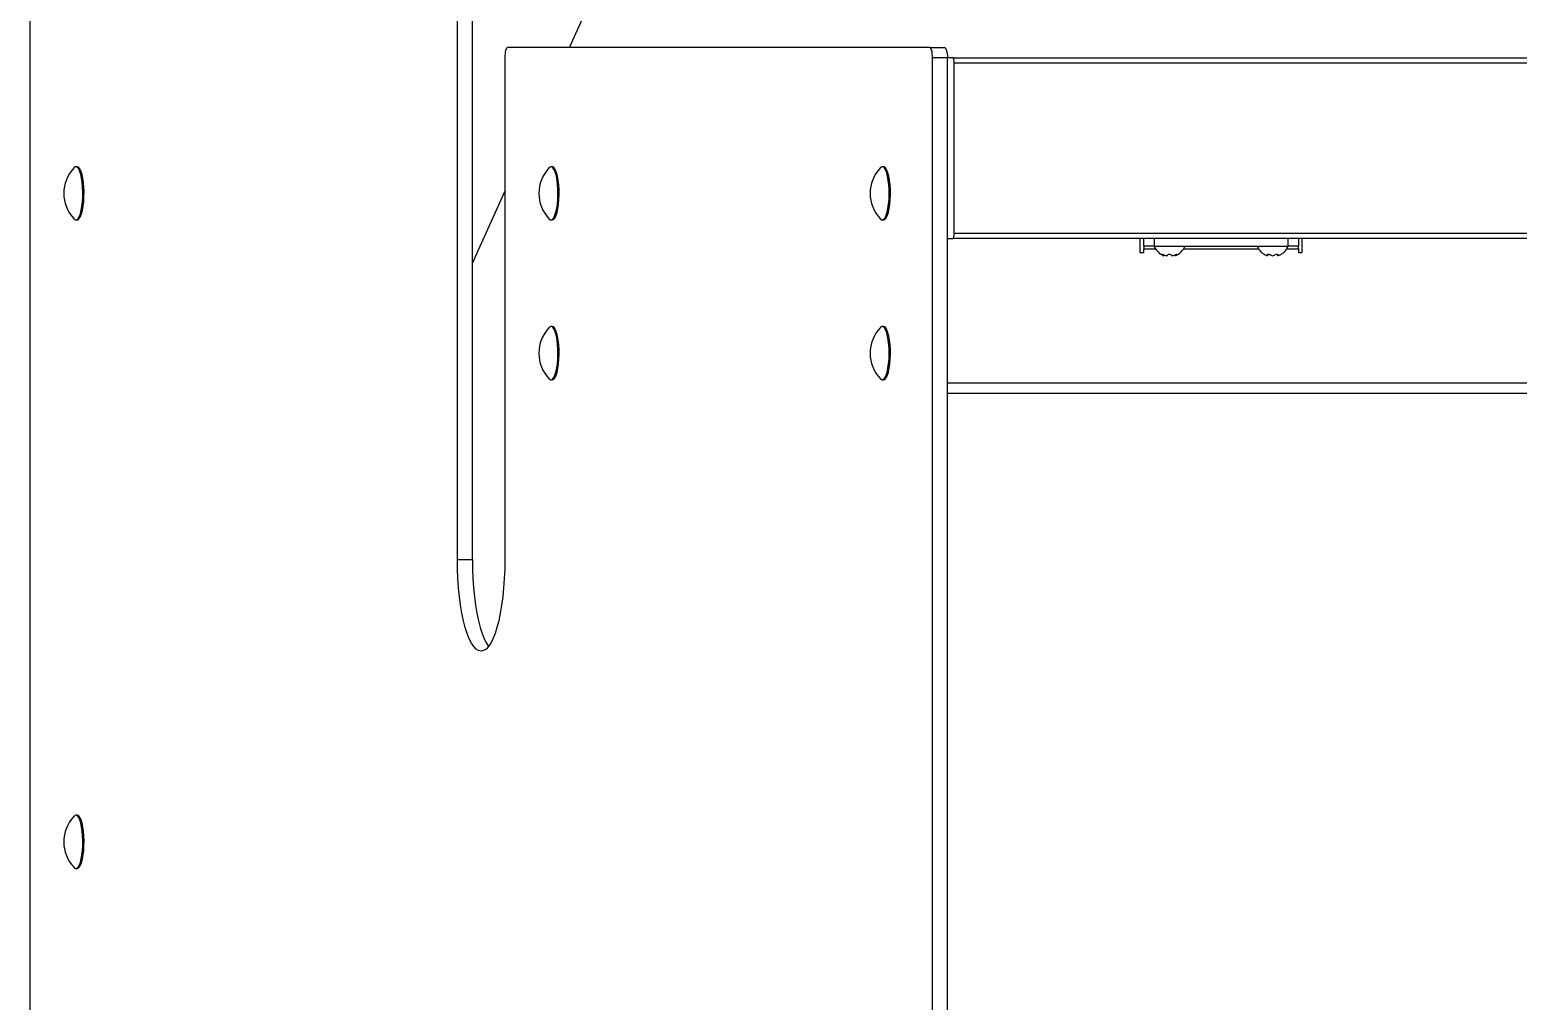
# Model space of a CAD drawing. Header units: millimetres. Extents: x 4694 to 10904, y 3135 to 7625.
# Drawn here: x 7562 to 8183, y 6022 to 6428 of the extents above; entities that cross this region are included whole.
import ezdxf

# ---------------------------------------------------------------- set-up
doc = ezdxf.new("R2010")
doc.units = ezdxf.units.MM
doc.header["$LTSCALE"] = 0.1

msp = doc.modelspace()

# ---------------------------------------------------------------- linework, layer by layer
for p, q in [((7561.84, 6738.74), (7561.84, 5996.98)), ((7740.45, 6206.38), (7740.45, 6738.74)), ((7746.69, 6206.38), (7746.69, 6738.74)), ((7787.3, 6420.08), (7865.98, 6594.48)), ((7760.23, 6415.77), (7760.23, 6206.38)), ((7937.72, 6420.08), (7761.35, 6420.08)), ((7937.72, 6420.08), (7943.96, 6420.08)), ((7938.84, 5996.98), (7938.84, 6415.77)), ((7945.08, 6415.77), (7938.84, 6415.77)), ((7945.08, 5996.98), (7945.08, 6415.77)), ((7947.39, 6415.77), (7945.08, 6415.77)), ((7947.39, 6415.77), (8594.02, 6415.77)), ((7947.97, 6342.56), (7947.97, 6413.62)), ((8593.45, 6413.62), (7947.97, 6413.62)), ((7581.63, 6370.37), (7581.12, 6370.37)), ((7780.06, 6370.37), (7779.55, 6370.37)), ((7918.4, 6370.37), (7917.89, 6370.37)), ((7746.69, 6330.05), (7760.23, 6360.07)), ((7581.12, 6348.14), (7581.63, 6348.14)), ((7779.55, 6348.14), (7780.06, 6348.14)), ((7917.89, 6348.14), (7918.4, 6348.14)), ((7947.97, 6342.56), (8593.45, 6342.56)), ((7945.08, 6340.41), (7947.39, 6340.41)), ((8594.02, 6340.41), (7947.39, 6340.41)), ((8025.49, 6340.41), (8025.49, 6334.49)), ((8027.1, 6337.18), (8027.1, 6340.41)), ((8031.41, 6337.18), (8027.1, 6337.18)), ((8027.1, 6337.18), (8027.1, 6336.11)), ((8027.1, 6334.49), (8027.1, 6336.11)), ((8027.1, 6336.11), (8031.99, 6336.11)), ((8031.41, 6340.41), (8031.41, 6337.18)), ((8031.41, 6337.18), (8087.39, 6337.18)), ((8043.75, 6336.11), (8075.05, 6336.11)), ((8086.82, 6336.11), (8091.7, 6336.11)), ((8087.39, 6337.18), (8087.39, 6340.41)), ((8091.7, 6337.18), (8087.39, 6337.18)), ((8091.7, 6340.41), (8091.7, 6337.18)), ((8091.7, 6336.11), (8091.7, 6337.18)), ((8091.7, 6336.11), (8091.7, 6334.49)), ((8093.31, 6334.49), (8093.31, 6340.41)), ((8025.49, 6334.49), (8027.1, 6334.49)), ((8035.04, 6333.44), (8035.04, 6333.78)), ((8035.04, 6333.44), (8035.04, 6333.78)), ((8035.04, 6333.44), (8035.04, 6333.44)), ((8035.45, 6333.22), (8035.45, 6333.63)), ((8035.85, 6333.44), (8035.85, 6333.44)), ((8037.06, 6333.44), (8037.06, 6333.44)), ((8038.68, 6333.44), (8038.68, 6333.44)), ((8039.89, 6333.44), (8039.89, 6333.44)), ((8040.29, 6333.63), (8040.29, 6333.22)), ((8040.7, 6333.44), (8040.7, 6333.78)), ((8040.7, 6333.44), (8040.7, 6333.78)), ((8040.7, 6333.44), (8040.7, 6333.44)), ((8078.13, 6333.44), (8078.14, 6333.44)), ((8078.83, 6333.44), (8078.83, 6333.77)), ((8078.84, 6333.44), (8078.83, 6333.44)), ((8078.84, 6333.44), (8078.84, 6333.77)), ((8078.94, 6333.28), (8078.94, 6333.81)), ((8080.23, 6333.44), (8080.23, 6333.44)), ((8081.63, 6333.44), (8081.63, 6333.44)), ((8082.92, 6333.81), (8082.92, 6333.28)), ((8083.03, 6333.44), (8083.03, 6333.78)), ((8083.03, 6333.44), (8083.03, 6333.78)), ((8083.03, 6333.44), (8083.03, 6333.44)), ((8083.73, 6333.44), (8083.73, 6333.44)), ((8091.7, 6334.49), (8093.31, 6334.49)), ((7780.06, 6303.62), (7779.55, 6303.62)), ((7918.4, 6303.62), (7917.89, 6303.62)), ((7779.55, 6281.39), (7780.06, 6281.39)), ((7917.89, 6281.39), (7918.4, 6281.39)), ((7945.08, 6280.12), (8596.34, 6280.12)), ((7945.08, 6275.82), (8596.34, 6275.82)), ((7740.45, 6206.38), (7746.69, 6206.38)), ((7581.63, 6099.61), (7581.12, 6099.61)), ((7581.12, 6077.38), (7581.63, 6077.38))]:
    msp.add_line(p, q)
at = {"flags": 128}
for points in [[(7761.35, 6420.08), (7761.13, 6420), (7760.92, 6419.75), (7760.73, 6419.35), (7760.56, 6418.82), (7760.42, 6418.16), (7760.32, 6417.42), (7760.25, 6416.61), (7760.23, 6415.77)], [(7938.84, 6415.77), (7938.82, 6416.61), (7938.75, 6417.42), (7938.65, 6418.16), (7938.51, 6418.82), (7938.34, 6419.35), (7938.15, 6419.75), (7937.94, 6420), (7937.72, 6420.08)], [(7943.96, 6420.08), (7944.18, 6420), (7944.39, 6419.75), (7944.58, 6419.35), (7944.75, 6418.82), (7944.89, 6418.16), (7944.99, 6417.42), (7945.06, 6416.61), (7945.08, 6415.77)], [(7580.38, 6348.51), (7580.46, 6348.43), (7580.99, 6348.15), (7581.52, 6348.24), (7582.04, 6348.71), (7582.52, 6349.54), (7582.96, 6350.7), (7583.34, 6352.15), (7583.64, 6353.84), (7583.85, 6355.72), (7583.97, 6357.72), (7584, 6359.76), (7583.92, 6361.8), (7583.75, 6363.74), (7583.5, 6365.53), (7583.16, 6367.11), (7582.75, 6368.42), (7582.29, 6369.42), (7581.78, 6370.07), (7581.26, 6370.36), (7580.73, 6370.26), (7580.38, 6369.99)], [(7581.63, 6348.14), (7582.03, 6348.24), (7582.54, 6348.71), (7583.03, 6349.54), (7583.47, 6350.7), (7583.84, 6352.15), (7584.14, 6353.84), (7584.36, 6355.72), (7584.48, 6357.72), (7584.5, 6359.76), (7584.43, 6361.8), (7584.26, 6363.74), (7584, 6365.53), (7583.66, 6367.11), (7583.26, 6368.42), (7582.79, 6369.42), (7582.29, 6370.07), (7581.76, 6370.36), (7581.63, 6370.37)], [(7778.81, 6348.51), (7779.15, 6348.24), (7779.68, 6348.15), (7780.21, 6348.43), (7780.71, 6349.08), (7781.17, 6350.08), (7781.58, 6351.39), (7781.92, 6352.97), (7782.18, 6354.76), (7782.35, 6356.71), (7782.42, 6358.74), (7782.4, 6360.79), (7782.28, 6362.78), (7782.06, 6364.66), (7781.76, 6366.35), (7781.39, 6367.8), (7780.95, 6368.96), (7780.46, 6369.79), (7779.95, 6370.26), (7779.41, 6370.36), (7778.89, 6370.07), (7778.81, 6369.99)], [(7780.06, 6348.14), (7780.19, 6348.15), (7780.71, 6348.43), (7781.22, 6349.08), (7781.68, 6350.08), (7782.09, 6351.39), (7782.43, 6352.97), (7782.69, 6354.76), (7782.86, 6356.71), (7782.93, 6358.74), (7782.9, 6360.79), (7782.78, 6362.78), (7782.57, 6364.66), (7782.27, 6366.35), (7781.89, 6367.8), (7781.46, 6368.96), (7780.97, 6369.79), (7780.45, 6370.26), (7780.06, 6370.37)], [(7917.15, 6348.51), (7917.49, 6348.24), (7918.02, 6348.15), (7918.55, 6348.43), (7919.05, 6349.08), (7919.52, 6350.08), (7919.93, 6351.39), (7920.26, 6352.97), (7920.52, 6354.76), (7920.69, 6356.71), (7920.77, 6358.74), (7920.74, 6360.79), (7920.62, 6362.78), (7920.4, 6364.66), (7920.1, 6366.35), (7919.73, 6367.8), (7919.29, 6368.96), (7918.81, 6369.79), (7918.29, 6370.26), (7917.76, 6370.36), (7917.23, 6370.07), (7917.15, 6369.99)], [(7918.4, 6348.14), (7918.53, 6348.15), (7919.06, 6348.43), (7919.56, 6349.08), (7920.02, 6350.08), (7920.43, 6351.39), (7920.77, 6352.97), (7921.03, 6354.76), (7921.2, 6356.71), (7921.27, 6358.74), (7921.25, 6360.79), (7921.13, 6362.78), (7920.91, 6364.66), (7920.61, 6366.35), (7920.24, 6367.8), (7919.8, 6368.96), (7919.31, 6369.79), (7918.8, 6370.26), (7918.4, 6370.37)], [(8035.04, 6333.44), (8034.82, 6333.58), (8034.67, 6333.71), (8034.64, 6333.79), (8034.71, 6333.83), (8034.84, 6333.83), (8035.03, 6333.78), (8035.25, 6333.71), (8035.51, 6333.61), (8035.77, 6333.48), (8035.85, 6333.44)], [(8035.85, 6333.44), (8036.11, 6333.32), (8036.39, 6333.24), (8036.64, 6333.22), (8036.84, 6333.23), (8036.97, 6333.29), (8037.05, 6333.37), (8037.06, 6333.44)], [(8037.06, 6333.44), (8037.12, 6333.58), (8037.28, 6333.71), (8037.52, 6333.79), (8037.78, 6333.83), (8038.03, 6333.83), (8038.26, 6333.78), (8038.45, 6333.71), (8038.6, 6333.61), (8038.67, 6333.48), (8038.68, 6333.44)], [(8038.68, 6333.44), (8038.72, 6333.32), (8038.86, 6333.24), (8039.07, 6333.22), (8039.29, 6333.23), (8039.52, 6333.29), (8039.76, 6333.37), (8039.89, 6333.44)], [(8039.89, 6333.44), (8040.17, 6333.58), (8040.47, 6333.71), (8040.75, 6333.79), (8040.94, 6333.83), (8041.06, 6333.83), (8041.1, 6333.78), (8041.07, 6333.71), (8040.96, 6333.61), (8040.77, 6333.48), (8040.7, 6333.44)], [(8040.7, 6333.44), (8040.49, 6333.32), (8040.34, 6333.24), (8040.29, 6333.22), (8040.3, 6333.22)], [(8078.14, 6333.44), (8078.4, 6333.32), (8078.65, 6333.24), (8078.83, 6333.22), (8078.92, 6333.23), (8078.94, 6333.29), (8078.9, 6333.37), (8078.84, 6333.44)], [(8078.83, 6333.44), (8078.74, 6333.58), (8078.75, 6333.71), (8078.86, 6333.79), (8079.05, 6333.83), (8079.28, 6333.83), (8079.51, 6333.78), (8079.76, 6333.71), (8079.99, 6333.61), (8080.19, 6333.48), (8080.23, 6333.44)], [(8081.63, 6333.44), (8081.83, 6333.58), (8082.09, 6333.71), (8082.39, 6333.79), (8082.66, 6333.83), (8082.87, 6333.83), (8083.02, 6333.78), (8083.12, 6333.71), (8083.14, 6333.61), (8083.07, 6333.48), (8083.03, 6333.44)], [(8083.03, 6333.44), (8082.94, 6333.32), (8082.93, 6333.24), (8083.02, 6333.22), (8083.17, 6333.23), (8083.36, 6333.29), (8083.59, 6333.37), (8083.73, 6333.44)], [(8083.73, 6333.44), (8084.02, 6333.58), (8084.28, 6333.71), (8084.46, 6333.79), (8084.53, 6333.83), (8084.53, 6333.83)], [(7778.81, 6281.76), (7779.15, 6281.49), (7779.68, 6281.4), (7780.21, 6281.68), (7780.71, 6282.34), (7781.17, 6283.33), (7781.58, 6284.64), (7781.92, 6286.22), (7782.18, 6288.01), (7782.35, 6289.96), (7782.42, 6291.99), (7782.4, 6294.04), (7782.28, 6296.04), (7782.06, 6297.91), (7781.76, 6299.6), (7781.39, 6301.06), (7780.95, 6302.21), (7780.46, 6303.04), (7779.95, 6303.51), (7779.41, 6303.61), (7778.89, 6303.32), (7778.81, 6303.24)], [(7780.06, 6281.39), (7780.19, 6281.4), (7780.71, 6281.68), (7781.22, 6282.34), (7781.68, 6283.33), (7782.09, 6284.64), (7782.43, 6286.22), (7782.69, 6288.01), (7782.86, 6289.96), (7782.93, 6291.99), (7782.9, 6294.04), (7782.78, 6296.04), (7782.57, 6297.91), (7782.27, 6299.6), (7781.89, 6301.06), (7781.46, 6302.21), (7780.97, 6303.04), (7780.45, 6303.51), (7780.06, 6303.62)], [(7917.15, 6281.76), (7917.49, 6281.49), (7918.02, 6281.4), (7918.55, 6281.68), (7919.05, 6282.34), (7919.52, 6283.33), (7919.93, 6284.64), (7920.26, 6286.22), (7920.52, 6288.01), (7920.69, 6289.96), (7920.77, 6291.99), (7920.74, 6294.04), (7920.62, 6296.04), (7920.4, 6297.91), (7920.1, 6299.6), (7919.73, 6301.06), (7919.29, 6302.21), (7918.81, 6303.04), (7918.29, 6303.51), (7917.76, 6303.61), (7917.23, 6303.32), (7917.15, 6303.24)], [(7918.4, 6281.39), (7918.53, 6281.4), (7919.06, 6281.68), (7919.56, 6282.34), (7920.02, 6283.33), (7920.43, 6284.64), (7920.77, 6286.22), (7921.03, 6288.01), (7921.2, 6289.96), (7921.27, 6291.99), (7921.25, 6294.04), (7921.13, 6296.04), (7920.91, 6297.91), (7920.61, 6299.6), (7920.24, 6301.06), (7919.8, 6302.21), (7919.31, 6303.04), (7918.8, 6303.51), (7918.4, 6303.62)], [(7750.34, 6168.16), (7749.31, 6168.37), (7748.28, 6168.99), (7747.28, 6170.03), (7746.32, 6171.46), (7745.39, 6173.28), (7744.53, 6175.46), (7743.72, 6177.98), (7742.99, 6180.8), (7742.34, 6183.91), (7741.77, 6187.27), (7741.3, 6190.83), (7740.93, 6194.57), (7740.66, 6198.43), (7740.5, 6202.38), (7740.45, 6206.38)], [(7746.69, 6206.38), (7746.74, 6202.38), (7746.9, 6198.43), (7747.17, 6194.57), (7747.54, 6190.83), (7748.01, 6187.27), (7748.58, 6183.91), (7749.23, 6180.8), (7749.96, 6177.98), (7750.76, 6175.46), (7751.63, 6173.28), (7752.56, 6171.46), (7753.46, 6170.11)], [(7760.23, 6206.38), (7760.18, 6202.38), (7760.01, 6198.43), (7759.75, 6194.57), (7759.38, 6190.83), (7758.91, 6187.27), (7758.34, 6183.91), (7757.69, 6180.8), (7756.96, 6177.98), (7756.15, 6175.46), (7755.29, 6173.28), (7754.36, 6171.46), (7753.4, 6170.03), (7752.4, 6168.99), (7751.37, 6168.37), (7750.34, 6168.16)], [(7580.38, 6077.75), (7580.46, 6077.67), (7580.99, 6077.39), (7581.52, 6077.48), (7582.04, 6077.95), (7582.52, 6078.78), (7582.96, 6079.94), (7583.34, 6081.39), (7583.64, 6083.08), (7583.85, 6084.96), (7583.97, 6086.96), (7584, 6089.01), (7583.92, 6091.04), (7583.75, 6092.98), (7583.5, 6094.77), (7583.16, 6096.35), (7582.75, 6097.66), (7582.29, 6098.66), (7581.78, 6099.31), (7581.26, 6099.6), (7580.73, 6099.5), (7580.38, 6099.23)], [(7581.63, 6077.38), (7582.03, 6077.48), (7582.54, 6077.95), (7583.03, 6078.78), (7583.47, 6079.94), (7583.84, 6081.39), (7584.14, 6083.08), (7584.36, 6084.96), (7584.48, 6086.96), (7584.5, 6089.01), (7584.43, 6091.04), (7584.26, 6092.98), (7584, 6094.77), (7583.66, 6096.35), (7583.26, 6097.66), (7582.79, 6098.66), (7582.29, 6099.31), (7581.76, 6099.6), (7581.63, 6099.61)]]:
    msp.add_lwpolyline(points, dxfattribs=at)
for centre, radius, start, end in [((7591.46, 6359.25), 15.43, 135.89177, 224.10823), ((7789.88, 6359.25), 15.43, 135.89177, 224.10823), ((7928.23, 6359.25), 15.43, 135.89177, 224.10823), ((8038.32, 6340.18), 7.54, 203.46499, 247.57144), ((8037.42, 6340.18), 7.54, 292.48639, 336.53501), ((8081.39, 6340.18), 7.54, 203.46499, 237.45183), ((8080.48, 6340.18), 7.54, 302.4934, 336.53501), ((8145.07, 6532.54), 227.48, 241.07466, 241.19), ((8106.68, 6393.07), 66.12, 243.649, 244.41859), ((8080.93, 6334.35), 1.15, 232.44293, 307.55707), ((7789.88, 6292.5), 15.43, 135.89177, 224.10823), ((7928.23, 6292.5), 15.43, 135.89177, 224.10823), ((7591.46, 6088.49), 15.43, 135.89177, 224.10823)]:
    msp.add_arc(centre, radius, start, end)
for centre, start_param, end_param in [((7947.39, 6413.62), 4.712389, 6.283185), ((7947.39, 6342.56), 3.141593, 4.712389)]:
    msp.add_ellipse(centre, major_axis=(0, 2.15), ratio=0.267949, start_param=start_param, end_param=end_param)

doc.saveas('drawing.dxf')
